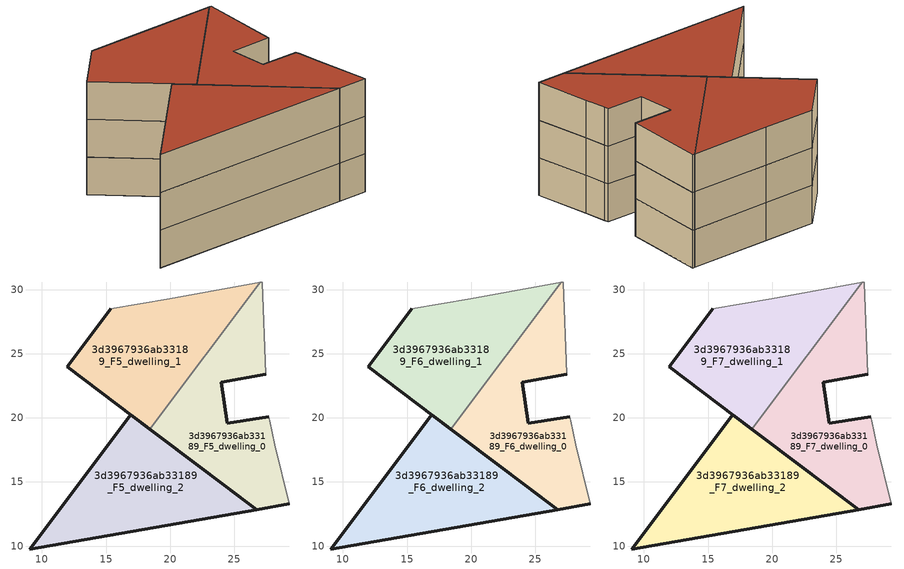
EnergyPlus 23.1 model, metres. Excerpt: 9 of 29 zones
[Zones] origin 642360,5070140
3d3967936ab33189_F5_dwelling_0
 floor to 3d3967936ab33189_F4_dwelling_0 (EU_floor_Construction): 29.27,13.28 28.17,17.89 27.77,19.79 27.67,20.09 24.47,19.59 23.97,22.79 27.47,23.39 27.17,30.59 27.01,30.57 18.4,19.12 26.75,12.84 z15
 wall outside (EU_wall_Construction): 29.27,13.28 26.75,12.84 18.4,19.12 / 27.47,23.39 23.97,22.79 24.47,19.59 27.67,20.09 z15:18
 wall adiabatic (EU_wall_Construction): 27.67,20.09 27.77,19.79 28.17,17.89 29.27,13.28 / 27.01,30.57 27.17,30.59 27.47,23.39 z15:18
 wall to 3d3967936ab33189_F5_dwelling_1 (EU_wall_Construction): 18.4,19.12 27.01,30.57 z15:18
3d3967936ab33189_F5_dwelling_1
 floor to 3d3967936ab33189_F4_dwelling_1 (EU_floor_Construction): 18.4,19.12 27.01,30.57 19.97,29.3 15.36,28.5 11.96,23.97 z15
 wall outside (EU_wall_Construction): 18.4,19.12 11.96,23.97 15.36,28.5 z15:18
 wall adiabatic (EU_wall_Construction): 15.36,28.5 19.97,29.3 27.01,30.57 z15:18
3d3967936ab33189_F5_dwelling_2
 floor to 3d3967936ab33189_F4_dwelling_2 (EU_floor_Construction): 26.75,12.84 16.93,20.23 9.06,9.77 z15
 wall outside (EU_wall_Construction): 9.06,9.77 16.93,20.23 26.75,12.84 9.06,9.77 z15:18
3d3967936ab33189_F6_dwelling_0
 floor to 3d3967936ab33189_F5_dwelling_0 (EU_floor_Construction): 29.27,13.28 28.17,17.89 27.77,19.79 27.67,20.09 24.47,19.59 23.97,22.79 27.47,23.39 27.17,30.59 27.01,30.57 18.4,19.12 26.75,12.84 z18
 wall outside (EU_wall_Construction): 29.27,13.28 26.75,12.84 18.4,19.12 / 27.47,23.39 23.97,22.79 24.47,19.59 27.67,20.09 z18:21
 wall adiabatic (EU_wall_Construction): 27.67,20.09 27.77,19.79 28.17,17.89 29.27,13.28 / 27.01,30.57 27.17,30.59 27.47,23.39 z18:21
 wall to 3d3967936ab33189_F6_dwelling_1 (EU_wall_Construction): 18.4,19.12 27.01,30.57 z18:21
3d3967936ab33189_F6_dwelling_1
 floor to 3d3967936ab33189_F5_dwelling_1 (EU_floor_Construction): 18.4,19.12 27.01,30.57 19.97,29.3 15.36,28.5 11.96,23.97 z18
 wall outside (EU_wall_Construction): 18.4,19.12 11.96,23.97 15.36,28.5 z18:21
 wall adiabatic (EU_wall_Construction): 15.36,28.5 19.97,29.3 27.01,30.57 z18:21
3d3967936ab33189_F6_dwelling_2
 floor to 3d3967936ab33189_F5_dwelling_2 (EU_floor_Construction): 26.75,12.84 16.93,20.23 9.06,9.77 z18
 wall outside (EU_wall_Construction): 9.06,9.77 16.93,20.23 26.75,12.84 9.06,9.77 z18:21
3d3967936ab33189_F7_dwelling_0
 floor to 3d3967936ab33189_F6_dwelling_0 (EU_floor_Construction): 29.27,13.28 28.17,17.89 27.77,19.79 27.67,20.09 24.47,19.59 23.97,22.79 27.47,23.39 27.17,30.59 27.01,30.57 18.4,19.12 26.75,12.84 z21
 wall outside (EU_wall_Construction): 29.27,13.28 26.75,12.84 18.4,19.12 / 27.47,23.39 23.97,22.79 24.47,19.59 27.67,20.09 z21:24
 wall adiabatic (EU_wall_Construction): 27.67,20.09 27.77,19.79 28.17,17.89 29.27,13.28 / 27.01,30.57 27.17,30.59 27.47,23.39 z21:24
 wall to 3d3967936ab33189_F7_dwelling_1 (EU_wall_Construction): 18.4,19.12 27.01,30.57 z21:24
 roof outside (EU_roof_Construction): 27.17,30.59 27.47,23.39 23.97,22.79 24.47,19.59 27.67,20.09 27.77,19.79 28.17,17.89 29.27,13.28 26.75,12.84 18.4,19.12 27.01,30.57 z24
3d3967936ab33189_F7_dwelling_1
 floor to 3d3967936ab33189_F6_dwelling_1 (EU_floor_Construction): 18.4,19.12 27.01,30.57 19.97,29.3 15.36,28.5 11.96,23.97 z21
 wall outside (EU_wall_Construction): 18.4,19.12 11.96,23.97 15.36,28.5 z21:24
 wall adiabatic (EU_wall_Construction): 15.36,28.5 19.97,29.3 27.01,30.57 z21:24
 roof outside (EU_roof_Construction): 27.01,30.57 18.4,19.12 11.96,23.97 15.36,28.5 19.97,29.3 z24
3d3967936ab33189_F7_dwelling_2
 floor to 3d3967936ab33189_F6_dwelling_2 (EU_floor_Construction): 26.75,12.84 16.93,20.23 9.06,9.77 z21
 wall outside (EU_wall_Construction): 9.06,9.77 16.93,20.23 26.75,12.84 9.06,9.77 z21:24
 roof outside (EU_roof_Construction): 26.75,12.84 9.06,9.77 16.93,20.23 z24
[Building]
EU S2 Campaign: North Axis=0; Terrain=City; Solar Distribution=FullExterior
[Site:Location]
Lyon-Bron: Latitude=45.75; Longitude=5; Time Zone=1; Elevation=198
[SizingPeriod:WeatherFileDays]
AnnualSizingPeriod: Begin Month=1; Begin Day of Month=1; End Month=12; End Day of Month=31; Day of Week for Start Day=Monday; Use Weather File Daylight Saving Period=No; Use Weather File Rain and Snow Indicators=No
[MATERIAL]
EU_InternalMass_Material: Roughness=MediumRough; Thickness=0.1; Conductivity=1; Density=1800; Specific Heat=900; Thermal Absorptance=0.9; Solar Absorptance=0.7; Visible Absorptance=0.7
[MATERIAL:NOMASS] Roughness=MediumRough; Thermal Absorptance=0.9; Solar Absorptance=0.7; Visible Absorptance=0.7
Name | Thermal Resistance
EU_wall_NoMass | 0.776494
EU_roof_NoMass | 0.486893
EU_floor_NoMass | 0.421597
[CONSTRUCTION]
EU_wall_Construction: EU_wall_NoMass
EU_roof_Construction: EU_roof_NoMass
EU_floor_Construction: EU_floor_NoMass
EU_InternalMass_Construction: EU_InternalMass_Material
[ZONE] Type=1; Multiplier=1; Ceiling Height=autocalculate; Floor Area=autocalculate; Part of Total Floor Area=Yes
Name | Volume
3d3967936ab33189_F5_dwelling_0; 3d3967936ab33189_F6_dwelling_0; 3d3967936ab33189_F7_dwelling_0 | 241.296
3d3967936ab33189_F5_dwelling_1; 3d3967936ab33189_F6_dwelling_1; 3d3967936ab33189_F7_dwelling_1 | 241.316
3d3967936ab33189_F5_dwelling_2; 3d3967936ab33189_F6_dwelling_2; 3d3967936ab33189_F7_dwelling_2 | 241.301
[INTERNALMASS] Construction=EU_InternalMass_Construction
Name | Zone or ZoneList | Surface Area
3d3967936ab33189_F5_dwelling_0_EU_InternalMass | 3d3967936ab33189_F5_dwelling_0 | 107.25
3d3967936ab33189_F5_dwelling_1_EU_InternalMass | 3d3967936ab33189_F5_dwelling_1 | 107.244
3d3967936ab33189_F5_dwelling_2_EU_InternalMass | 3d3967936ab33189_F5_dwelling_2 | 107.241
3d3967936ab33189_F6_dwelling_0_EU_InternalMass | 3d3967936ab33189_F6_dwelling_0 | 107.25
3d3967936ab33189_F6_dwelling_1_EU_InternalMass | 3d3967936ab33189_F6_dwelling_1 | 107.244
3d3967936ab33189_F6_dwelling_2_EU_InternalMass | 3d3967936ab33189_F6_dwelling_2 | 107.241
3d3967936ab33189_F7_dwelling_0_EU_InternalMass | 3d3967936ab33189_F7_dwelling_0 | 107.25
3d3967936ab33189_F7_dwelling_1_EU_InternalMass | 3d3967936ab33189_F7_dwelling_1 | 107.244
3d3967936ab33189_F7_dwelling_2_EU_InternalMass | 3d3967936ab33189_F7_dwelling_2 | 107.241
[OTHEREQUIPMENT] Fuel Type=Electricity; Design Level Calculation Method=Watts/Area; Power per Zone Floor Area=1; Fraction Latent=0; Fraction Radiant=0; Fraction Lost=0; Carbon Dioxide Generation Rate=0; EndUse Subcategory=EU_Step8_InternalGains
Name | Zone or ZoneList or Space or SpaceList | Schedule
EU_Step8_InternalGain_3d3967936ab33189_F5_dwelling_0_f000 | 3d3967936ab33189_F5_dwelling_0 | EU_Step8_GainSchedule_3d3967936ab33189_F5_dwelling_0_f000
EU_Step8_InternalGain_3d3967936ab33189_F5_dwelling_1_f000 | 3d3967936ab33189_F5_dwelling_1 | EU_Step8_GainSchedule_3d3967936ab33189_F5_dwelling_1_f000
EU_Step8_InternalGain_3d3967936ab33189_F5_dwelling_2_f000 | 3d3967936ab33189_F5_dwelling_2 | EU_Step8_GainSchedule_3d3967936ab33189_F5_dwelling_2_f000
EU_Step8_InternalGain_3d3967936ab33189_F6_dwelling_0_f000 | 3d3967936ab33189_F6_dwelling_0 | EU_Step8_GainSchedule_3d3967936ab33189_F6_dwelling_0_f000
EU_Step8_InternalGain_3d3967936ab33189_F6_dwelling_1_f000 | 3d3967936ab33189_F6_dwelling_1 | EU_Step8_GainSchedule_3d3967936ab33189_F6_dwelling_1_f000
EU_Step8_InternalGain_3d3967936ab33189_F6_dwelling_2_f000 | 3d3967936ab33189_F6_dwelling_2 | EU_Step8_GainSchedule_3d3967936ab33189_F6_dwelling_2_f000
EU_Step8_InternalGain_3d3967936ab33189_F7_dwelling_0_f000 | 3d3967936ab33189_F7_dwelling_0 | EU_Step8_GainSchedule_3d3967936ab33189_F7_dwelling_0_f000
EU_Step8_InternalGain_3d3967936ab33189_F7_dwelling_1_f000 | 3d3967936ab33189_F7_dwelling_1 | EU_Step8_GainSchedule_3d3967936ab33189_F7_dwelling_1_f000
EU_Step8_InternalGain_3d3967936ab33189_F7_dwelling_2_f000 | 3d3967936ab33189_F7_dwelling_2 | EU_Step8_GainSchedule_3d3967936ab33189_F7_dwelling_2_f000
[ZONEVENTILATION:DESIGNFLOWRATE] Schedule=EU_AlwaysOn; Design Flow Rate Calculation Method=AirChanges/Hour; Air Changes per Hour=0.693814; Ventilation Type=Natural; Fan Pressure Rise=0; Fan Total Efficiency=1; Constant Term Coefficient=1; Temperature Term Coefficient=0; Velocity Term Coefficient=0; Velocity Squared Term Coefficient=0; Minimum Indoor Temperature=-100; Maximum Indoor Temperature=100; Delta Temperature=-100; Minimum Outdoor Temperature=-100; Maximum Outdoor Temperature=100; Maximum Wind Speed=40
Name | Zone or ZoneList or Space or SpaceList
EU_ConstantAir_3d3967936ab33189_F5_dwelling_0 | 3d3967936ab33189_F5_dwelling_0
EU_ConstantAir_3d3967936ab33189_F5_dwelling_1 | 3d3967936ab33189_F5_dwelling_1
EU_ConstantAir_3d3967936ab33189_F5_dwelling_2 | 3d3967936ab33189_F5_dwelling_2
EU_ConstantAir_3d3967936ab33189_F6_dwelling_0 | 3d3967936ab33189_F6_dwelling_0
EU_ConstantAir_3d3967936ab33189_F6_dwelling_1 | 3d3967936ab33189_F6_dwelling_1
EU_ConstantAir_3d3967936ab33189_F6_dwelling_2 | 3d3967936ab33189_F6_dwelling_2
EU_ConstantAir_3d3967936ab33189_F7_dwelling_0 | 3d3967936ab33189_F7_dwelling_0
EU_ConstantAir_3d3967936ab33189_F7_dwelling_1 | 3d3967936ab33189_F7_dwelling_1
EU_ConstantAir_3d3967936ab33189_F7_dwelling_2 | 3d3967936ab33189_F7_dwelling_2
[HVACTEMPLATE:THERMOSTAT] Constant Heating Setpoint=20; Constant Cooling Setpoint=50
EU_HeatOnly_3d3967936ab33189_F7_dwelling_0; EU_HeatOnly_3d3967936ab33189_F7_dwelling_1; EU_HeatOnly_3d3967936ab33189_F7_dwelling_2
[HVACTEMPLATE:ZONE:IDEALLOADSAIRSYSTEM] System Availability Schedule=EU_AlwaysOn; Maximum Heating Supply Air Temperature=50; Minimum Cooling Supply Air Temperature=13; Maximum Heating Supply Air Humidity Ratio=0.0156; Minimum Cooling Supply Air Humidity Ratio=0.0077; Heating Limit=NoLimit; Cooling Limit=NoLimit; Heating Availability Schedule=EU_AlwaysOn; Cooling Availability Schedule=EU_CoolingOff; Dehumidification Control Type=ConstantSensibleHeatRatio; Cooling Sensible Heat Ratio=0.7; Dehumidification Setpoint=60; Humidification Control Type=None; Humidification Setpoint=30; Outdoor Air Method=None; Outdoor Air Flow Rate per Person=0.00944; Outdoor Air Flow Rate per Zone Floor Area=0; Outdoor Air Flow Rate per Zone=0; Demand Controlled Ventilation Type=None; Outdoor Air Economizer Type=NoEconomizer; Heat Recovery Type=None; Sensible Heat Recovery Effectiveness=0.7; Latent Heat Recovery Effectiveness=0.65
Name | Template Thermostat
3d3967936ab33189_F5_dwelling_0 | EU_HeatOnly_3d3967936ab33189_F5_dwelling_0
3d3967936ab33189_F5_dwelling_1 | EU_HeatOnly_3d3967936ab33189_F5_dwelling_1
3d3967936ab33189_F5_dwelling_2 | EU_HeatOnly_3d3967936ab33189_F5_dwelling_2
3d3967936ab33189_F6_dwelling_0 | EU_HeatOnly_3d3967936ab33189_F6_dwelling_0
3d3967936ab33189_F6_dwelling_1 | EU_HeatOnly_3d3967936ab33189_F6_dwelling_1
3d3967936ab33189_F6_dwelling_2 | EU_HeatOnly_3d3967936ab33189_F6_dwelling_2
3d3967936ab33189_F7_dwelling_0 | EU_HeatOnly_3d3967936ab33189_F7_dwelling_0
3d3967936ab33189_F7_dwelling_1 | EU_HeatOnly_3d3967936ab33189_F7_dwelling_1
3d3967936ab33189_F7_dwelling_2 | EU_HeatOnly_3d3967936ab33189_F7_dwelling_2
[SIZING:ZONE] Zone Cooling Design Supply Air Temperature Input Method=SupplyAirTemperature; Zone Cooling Design Supply Air Temperature=13; Zone Heating Design Supply Air Temperature Input Method=SupplyAirTemperature; Zone Heating Design Supply Air Temperature=50; Zone Cooling Design Supply Air Humidity Ratio=0.008; Zone Heating Design Supply Air Humidity Ratio=0.008; Cooling Design Air Flow Method=DesignDay; Cooling Design Air Flow Rate=0; Cooling Minimum Air Flow per Zone Floor Area=0.000762; Cooling Minimum Air Flow=0; Cooling Minimum Air Flow Fraction=0.2; Heating Design Air Flow Method=DesignDay; Heating Design Air Flow Rate=0; Heating Maximum Air Flow per Zone Floor Area=0.002032; Heating Maximum Air Flow=0.141576; Heating Maximum Air Flow Fraction=0.3; Account for Dedicated Outdoor Air System=No; Dedicated Outdoor Air System Control Strategy=NeutralSupplyAir; Dedicated Outdoor Air Low Setpoint Temperature for Design=autosize; Dedicated Outdoor Air High Setpoint Temperature for Design=autosize; Zone Load Sizing Method=Sensible Load Only No Latent Load; Zone Latent Cooling Design Supply Air Humidity Ratio Input Method=HumidityRatioDifference; Zone Cooling Design Supply Air Humidity Ratio Difference=0.005; Zone Latent Heating Design Supply Air Humidity Ratio Input Method=HumidityRatioDifference; Zone Humidification Design Supply Air Humidity Ratio Difference=0.005
3d3967936ab33189_F5_dwelling_0; 3d3967936ab33189_F5_dwelling_1; 3d3967936ab33189_F5_dwelling_2; 3d3967936ab33189_F6_dwelling_0; 3d3967936ab33189_F6_dwelling_1; 3d3967936ab33189_F6_dwelling_2; 3d3967936ab33189_F7_dwelling_0; 3d3967936ab33189_F7_dwelling_1; 3d3967936ab33189_F7_dwelling_2
[SCHEDULE:CONSTANT]
Name | Hourly Value
EU_AlwaysOn | 1
EU_CoolingOff | 0
[SCHEDULE:FILE] Column Number=1; Rows to Skip at Top=0; Number of Hours of Data=8760; Column Separator=Comma; Interpolate to Timestep=No; Minutes per Item=60; Adjust Schedule for Daylight Savings=Yes
Name | File
EU_Step8_GainSchedule_3d3967936ab33189_F5_dwelling_0_f000 | ../../schedules/3d3967936ab33189/3d3967936ab33189_F5_dwelling_0_f000_gain.csv
EU_Step8_GainSchedule_3d3967936ab33189_F5_dwelling_1_f000 | ../../schedules/3d3967936ab33189/3d3967936ab33189_F5_dwelling_1_f000_gain.csv
EU_Step8_GainSchedule_3d3967936ab33189_F5_dwelling_2_f000 | ../../schedules/3d3967936ab33189/3d3967936ab33189_F5_dwelling_2_f000_gain.csv
EU_Step8_GainSchedule_3d3967936ab33189_F6_dwelling_0_f000 | ../../schedules/3d3967936ab33189/3d3967936ab33189_F6_dwelling_0_f000_gain.csv
EU_Step8_GainSchedule_3d3967936ab33189_F6_dwelling_1_f000 | ../../schedules/3d3967936ab33189/3d3967936ab33189_F6_dwelling_1_f000_gain.csv
EU_Step8_GainSchedule_3d3967936ab33189_F6_dwelling_2_f000 | ../../schedules/3d3967936ab33189/3d3967936ab33189_F6_dwelling_2_f000_gain.csv
EU_Step8_GainSchedule_3d3967936ab33189_F7_dwelling_0_f000 | ../../schedules/3d3967936ab33189/3d3967936ab33189_F7_dwelling_0_f000_gain.csv
EU_Step8_GainSchedule_3d3967936ab33189_F7_dwelling_1_f000 | ../../schedules/3d3967936ab33189/3d3967936ab33189_F7_dwelling_1_f000_gain.csv
EU_Step8_GainSchedule_3d3967936ab33189_F7_dwelling_2_f000 | ../../schedules/3d3967936ab33189/3d3967936ab33189_F7_dwelling_2_f000_gain.csv
